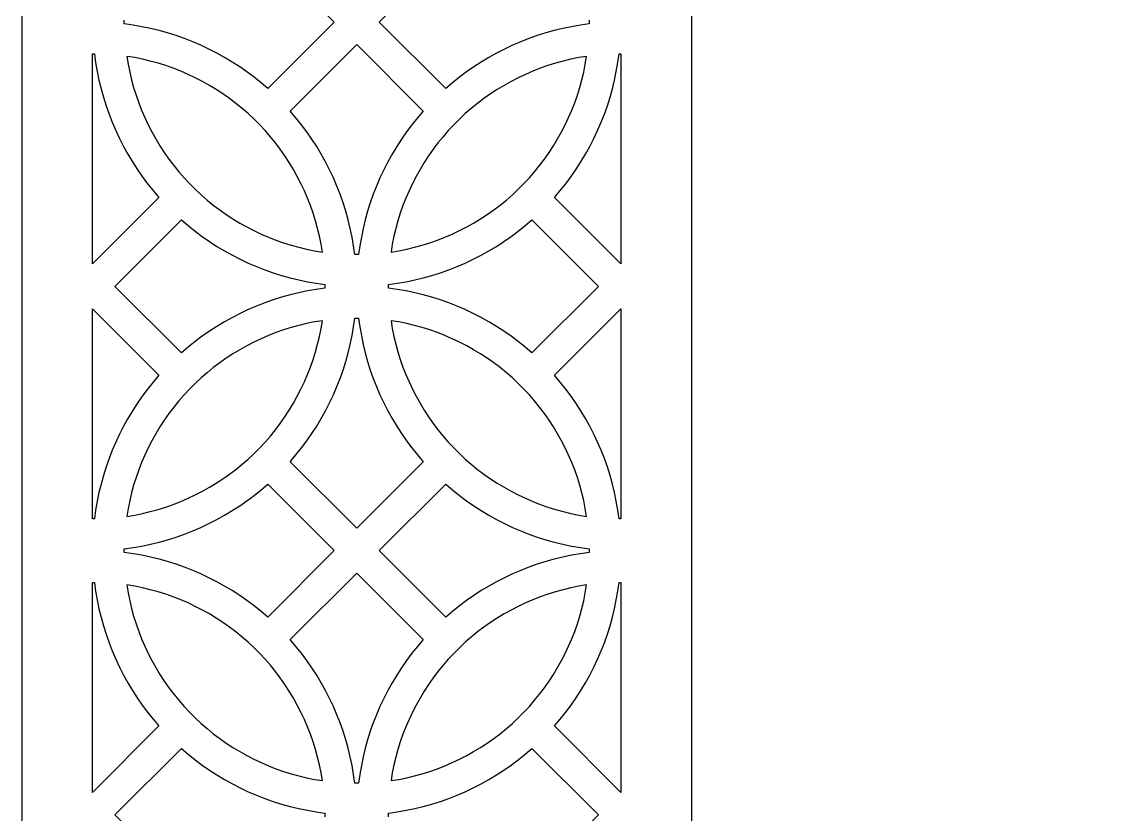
# Model space of a CAD drawing. Extents: x 0 to 625, y 0 to 1950.
# Drawn here: x 0 to 312.5, y 1220 to 1445 of the extents above; entities that cross this region are included whole.
import ezdxf

# ---------------------------------------------------------------- set-up
doc = ezdxf.new("R2010")
doc.units = 0
doc.layers.add('Default_Layer', color=1, linetype='CONTINUOUS')

msp = doc.modelspace()

# ---------------------------------------------------------------- linework, layer by layer
at = {"layer": 'Default_Layer'}
for points in [[(190, 1950), (190, 190), (625, 190), (625, 0), (0, 0), (0, 1950), (190, 1950)], [(113.88, 1419.76), (112.24, 1417.85), (110.66, 1415.88), (109.16, 1413.86), (107.72, 1411.79), (106.35, 1409.68), (105.05, 1407.52), (103.83, 1405.31), (102.68, 1403.07), (101.61, 1400.79), (100.61, 1398.48), (99.7, 1396.13), (98.86, 1393.75), (98.1, 1391.35), (97.42, 1388.92), (96.83, 1386.47), (96.32, 1384.01), (95.89, 1381.52), (95.54, 1379.03), (94.46, 1379.03), (94.11, 1381.52), (93.68, 1384.01), (93.17, 1386.47), (92.58, 1388.92), (91.9, 1391.35), (91.14, 1393.75), (90.31, 1396.13), (89.39, 1398.48), (88.39, 1400.79), (87.32, 1403.07), (86.17, 1405.31), (84.95, 1407.52), (83.65, 1409.68), (82.28, 1411.79), (80.85, 1413.86), (79.34, 1415.88), (77.76, 1417.85), (76.12, 1419.76), (95, 1438.64), (113.88, 1419.76)], [(20, 1376.39), (20, 1436), (20.54, 1435.99), (20.89, 1433.5), (21.32, 1431.02), (21.83, 1428.55), (22.42, 1426.1), (23.1, 1423.67), (23.86, 1421.27), (24.69, 1418.89), (25.61, 1416.55), (26.61, 1414.23), (27.68, 1411.95), (28.83, 1409.71), (30.05, 1407.51), (31.35, 1405.35), (32.72, 1403.23), (34.15, 1401.16), (35.66, 1399.14), (37.24, 1397.17), (38.88, 1395.26), (20, 1376.39)], [(85.26, 1379.75), (84.89, 1381.99), (84.44, 1384.22), (83.91, 1386.43), (83.31, 1388.62), (82.63, 1390.79), (81.88, 1392.93), (81.05, 1395.05), (80.15, 1397.14), (79.18, 1399.2), (78.14, 1401.22), (77.03, 1403.2), (75.86, 1405.14), (74.61, 1407.05), (73.3, 1408.91), (71.93, 1410.72), (70.5, 1412.48), (69.01, 1414.2), (67.46, 1415.86), (65.85, 1417.47), (64.19, 1419.02), (62.47, 1420.51), (60.71, 1421.94), (58.9, 1423.31), (57.04, 1424.62), (55.13, 1425.87), (53.19, 1427.04), (51.21, 1428.15), (49.18, 1429.19), (47.13, 1430.16), (45.04, 1431.06), (42.92, 1431.89), (40.78, 1432.64), (38.61, 1433.32), (36.42, 1433.92), (34.21, 1434.45), (31.98, 1434.9), (29.74, 1435.27), (30.11, 1433.03), (30.56, 1430.8), (31.09, 1428.59), (31.69, 1426.4), (32.37, 1424.23), (33.12, 1422.09), (33.95, 1419.97), (34.85, 1417.88), (35.82, 1415.83), (36.86, 1413.81), (37.97, 1411.82), (39.15, 1409.88), (40.39, 1407.97), (41.7, 1406.12), (43.07, 1404.3), (44.5, 1402.54), (45.99, 1400.82), (47.54, 1399.16), (49.15, 1397.56), (50.81, 1396), (52.53, 1394.51), (54.29, 1393.08), (56.11, 1391.71), (57.96, 1390.4), (59.87, 1389.16), (61.81, 1387.98), (63.8, 1386.87), (65.82, 1385.83), (67.87, 1384.86), (69.96, 1383.96), (72.08, 1383.14), (74.22, 1382.38), (76.39, 1381.7), (78.58, 1381.1), (80.79, 1380.57), (83.02, 1380.12), (85.26, 1379.75)], [(29.74, 1435.27), (30.11, 1433.03), (30.56, 1430.8), (31.09, 1428.59), (31.69, 1426.4), (32.37, 1424.23), (33.12, 1422.09), (33.95, 1419.97), (34.85, 1417.88), (35.82, 1415.83), (36.86, 1413.81), (37.97, 1411.82), (39.15, 1409.88), (40.39, 1407.97), (41.7, 1406.12), (43.07, 1404.3), (44.5, 1402.54), (45.99, 1400.82), (47.54, 1399.16), (49.15, 1397.56), (50.81, 1396), (52.53, 1394.51), (54.29, 1393.08), (56.11, 1391.71), (57.96, 1390.4), (59.87, 1389.16), (61.81, 1387.98), (63.8, 1386.87), (65.82, 1385.83), (67.87, 1384.86), (69.96, 1383.96), (72.08, 1383.14), (74.22, 1382.38), (76.39, 1381.7), (78.58, 1381.1), (80.79, 1380.57), (83.02, 1380.12), (85.26, 1379.75), (84.89, 1381.99), (84.44, 1384.22), (83.91, 1386.43), (83.31, 1388.62), (82.63, 1390.79), (81.88, 1392.93), (81.05, 1395.05), (80.15, 1397.14), (79.18, 1399.2), (78.14, 1401.22), (77.03, 1403.2), (75.86, 1405.14), (74.61, 1407.05), (73.3, 1408.91), (71.93, 1410.72), (70.5, 1412.48), (69.01, 1414.2), (67.46, 1415.86), (65.85, 1417.47), (64.19, 1419.02), (62.47, 1420.51), (60.71, 1421.94), (58.9, 1423.31), (57.04, 1424.62), (55.13, 1425.87), (53.19, 1427.04), (51.21, 1428.15), (49.18, 1429.19), (47.13, 1430.16), (45.04, 1431.06), (42.92, 1431.89), (40.78, 1432.64), (38.61, 1433.32), (36.42, 1433.92), (34.21, 1434.45), (31.98, 1434.9), (29.74, 1435.27)], [(160.26, 1435.27), (158.02, 1434.9), (155.79, 1434.45), (153.58, 1433.92), (151.39, 1433.32), (149.22, 1432.64), (147.08, 1431.89), (144.96, 1431.06), (142.87, 1430.16), (140.82, 1429.19), (138.8, 1428.15), (136.81, 1427.04), (134.87, 1425.87), (132.96, 1424.62), (131.11, 1423.31), (129.29, 1421.94), (127.53, 1420.51), (125.81, 1419.02), (124.15, 1417.47), (122.55, 1415.86), (120.99, 1414.2), (119.5, 1412.48), (118.07, 1410.72), (116.7, 1408.91), (115.39, 1407.05), (114.15, 1405.14), (112.97, 1403.2), (111.86, 1401.22), (110.82, 1399.2), (109.85, 1397.14), (108.95, 1395.05), (108.12, 1392.93), (107.37, 1390.79), (106.69, 1388.62), (106.09, 1386.43), (105.56, 1384.22), (105.11, 1381.99), (104.74, 1379.75), (106.98, 1380.12), (109.21, 1380.57), (111.42, 1381.1), (113.61, 1381.7), (115.78, 1382.38), (117.92, 1383.14), (120.04, 1383.96), (122.13, 1384.86), (124.18, 1385.83), (126.21, 1386.87), (128.19, 1387.98), (130.13, 1389.16), (132.04, 1390.4), (133.9, 1391.71), (135.71, 1393.08), (137.47, 1394.51), (139.19, 1396), (140.85, 1397.56), (142.46, 1399.16), (144.01, 1400.82), (145.5, 1402.54), (146.93, 1404.3), (148.3, 1406.12), (149.61, 1407.97), (150.86, 1409.88), (152.03, 1411.82), (153.14, 1413.81), (154.18, 1415.83), (155.15, 1417.88), (156.05, 1419.97), (156.88, 1422.09), (157.63, 1424.23), (158.31, 1426.4), (158.91, 1428.59), (159.44, 1430.8), (159.89, 1433.03), (160.26, 1435.27)], [(104.74, 1379.75), (106.98, 1380.12), (109.21, 1380.57), (111.42, 1381.1), (113.61, 1381.7), (115.78, 1382.38), (117.92, 1383.14), (120.04, 1383.96), (122.13, 1384.86), (124.18, 1385.83), (126.21, 1386.87), (128.19, 1387.98), (130.13, 1389.16), (132.04, 1390.4), (133.9, 1391.71), (135.71, 1393.08), (137.47, 1394.51), (139.19, 1396), (140.85, 1397.56), (142.46, 1399.16), (144.01, 1400.82), (145.5, 1402.54), (146.93, 1404.3), (148.3, 1406.12), (149.61, 1407.97), (150.86, 1409.88), (152.03, 1411.82), (153.14, 1413.81), (154.18, 1415.83), (155.15, 1417.88), (156.05, 1419.97), (156.88, 1422.09), (157.63, 1424.23), (158.31, 1426.4), (158.91, 1428.59), (159.44, 1430.8), (159.89, 1433.03), (160.26, 1435.27), (158.02, 1434.9), (155.79, 1434.45), (153.58, 1433.92), (151.39, 1433.32), (149.22, 1432.64), (147.08, 1431.89), (144.96, 1431.06), (142.87, 1430.16), (140.82, 1429.19), (138.8, 1428.15), (136.81, 1427.04), (134.87, 1425.87), (132.96, 1424.62), (131.11, 1423.31), (129.29, 1421.94), (127.53, 1420.51), (125.81, 1419.02), (124.15, 1417.47), (122.55, 1415.86), (120.99, 1414.2), (119.5, 1412.48), (118.07, 1410.72), (116.7, 1408.91), (115.39, 1407.05), (114.15, 1405.14), (112.97, 1403.2), (111.86, 1401.22), (110.82, 1399.2), (109.85, 1397.14), (108.95, 1395.05), (108.12, 1392.93), (107.37, 1390.79), (106.69, 1388.62), (106.09, 1386.43), (105.56, 1384.22), (105.11, 1381.99), (104.74, 1379.75)], [(170, 1436), (170, 1376.39), (151.13, 1395.26), (152.76, 1397.17), (154.34, 1399.14), (155.85, 1401.16), (157.29, 1403.23), (158.65, 1405.35), (159.95, 1407.51), (161.17, 1409.71), (162.32, 1411.95), (163.39, 1414.23), (164.39, 1416.55), (165.31, 1418.89), (166.14, 1421.27), (166.9, 1423.67), (167.58, 1426.1), (168.17, 1428.55), (168.68, 1431.02), (169.11, 1433.5), (169.46, 1435.99), (170, 1436)], [(45.25, 1351.13), (26.37, 1370.01), (45.25, 1388.89), (47.16, 1387.25), (49.13, 1385.67), (51.15, 1384.17), (53.22, 1382.73), (55.33, 1381.36), (57.49, 1380.06), (59.7, 1378.84), (61.94, 1377.69), (64.22, 1376.62), (66.54, 1375.62), (68.88, 1374.71), (71.26, 1373.87), (73.66, 1373.11), (76.09, 1372.43), (78.54, 1371.84), (81, 1371.33), (83.49, 1370.9), (85.98, 1370.55), (85.99, 1370.01), (85.98, 1369.47), (83.49, 1369.12), (81, 1368.69), (78.54, 1368.18), (76.09, 1367.59), (73.66, 1366.91), (71.26, 1366.15), (68.88, 1365.32), (66.54, 1364.4), (64.22, 1363.4), (61.94, 1362.33), (59.7, 1361.18), (57.49, 1359.96), (55.33, 1358.66), (53.22, 1357.29), (51.15, 1355.86), (49.13, 1354.35), (47.16, 1352.77), (45.25, 1351.13)], [(144.75, 1388.89), (163.63, 1370.01), (144.75, 1351.13), (142.84, 1352.77), (140.87, 1354.35), (138.85, 1355.86), (136.78, 1357.29), (134.67, 1358.66), (132.51, 1359.96), (130.3, 1361.18), (128.06, 1362.33), (125.78, 1363.4), (123.47, 1364.4), (121.12, 1365.32), (118.74, 1366.15), (116.34, 1366.91), (113.91, 1367.59), (111.46, 1368.18), (109, 1368.69), (106.51, 1369.12), (104.02, 1369.47), (104.02, 1370.01), (104.02, 1370.55), (106.51, 1370.9), (109, 1371.33), (111.46, 1371.84), (113.91, 1372.43), (116.34, 1373.11), (118.74, 1373.87), (121.12, 1374.71), (123.47, 1375.62), (125.78, 1376.62), (128.06, 1377.69), (130.3, 1378.84), (132.51, 1380.06), (134.67, 1381.36), (136.78, 1382.73), (138.85, 1384.17), (140.87, 1385.67), (142.84, 1387.25), (144.75, 1388.89)], [(20, 1304.02), (20, 1363.64), (38.88, 1344.76), (37.24, 1342.85), (35.66, 1340.88), (34.15, 1338.86), (32.72, 1336.79), (31.35, 1334.68), (30.05, 1332.52), (28.83, 1330.31), (27.68, 1328.07), (26.61, 1325.79), (25.61, 1323.48), (24.69, 1321.13), (23.86, 1318.75), (23.1, 1316.35), (22.42, 1313.92), (21.83, 1311.47), (21.32, 1309.01), (20.89, 1306.52), (20.54, 1304.03), (20, 1304.02)], [(170, 1363.64), (170, 1304.02), (169.46, 1304.03), (169.11, 1306.52), (168.68, 1309.01), (168.17, 1311.47), (167.58, 1313.92), (166.9, 1316.35), (166.14, 1318.75), (165.31, 1321.13), (164.39, 1323.48), (163.39, 1325.79), (162.32, 1328.07), (161.17, 1330.31), (159.95, 1332.52), (158.65, 1334.68), (157.29, 1336.79), (155.85, 1338.86), (154.34, 1340.88), (152.76, 1342.85), (151.13, 1344.76), (170, 1363.64)], [(29.74, 1304.75), (31.98, 1305.12), (34.21, 1305.57), (36.42, 1306.1), (38.61, 1306.7), (40.78, 1307.38), (42.92, 1308.13), (45.04, 1308.96), (47.13, 1309.86), (49.18, 1310.83), (51.21, 1311.87), (53.19, 1312.98), (55.13, 1314.16), (57.04, 1315.4), (58.9, 1316.71), (60.71, 1318.08), (62.47, 1319.51), (64.19, 1321), (65.85, 1322.55), (67.46, 1324.16), (69.01, 1325.82), (70.5, 1327.54), (71.93, 1329.3), (73.3, 1331.12), (74.61, 1332.97), (75.86, 1334.88), (77.03, 1336.82), (78.14, 1338.81), (79.18, 1340.83), (80.15, 1342.88), (81.05, 1344.97), (81.88, 1347.09), (82.63, 1349.23), (83.31, 1351.4), (83.91, 1353.59), (84.44, 1355.8), (84.89, 1358.03), (85.26, 1360.27), (83.02, 1359.9), (80.79, 1359.45), (78.58, 1358.92), (76.39, 1358.32), (74.22, 1357.64), (72.08, 1356.89), (69.96, 1356.06), (67.87, 1355.16), (65.82, 1354.19), (63.8, 1353.15), (61.81, 1352.04), (59.87, 1350.87), (57.96, 1349.62), (56.11, 1348.31), (54.29, 1346.94), (52.53, 1345.51), (50.81, 1344.02), (49.15, 1342.47), (47.54, 1340.86), (45.99, 1339.2), (44.5, 1337.48), (43.07, 1335.72), (41.7, 1333.91), (40.39, 1332.05), (39.15, 1330.14), (37.97, 1328.2), (36.86, 1326.22), (35.82, 1324.19), (34.85, 1322.14), (33.95, 1320.05), (33.12, 1317.93), (32.37, 1315.79), (31.69, 1313.62), (31.09, 1311.43), (30.56, 1309.22), (30.11, 1306.99), (29.74, 1304.75)], [(85.26, 1360.27), (83.02, 1359.9), (80.79, 1359.45), (78.58, 1358.92), (76.39, 1358.32), (74.22, 1357.64), (72.08, 1356.89), (69.96, 1356.06), (67.87, 1355.16), (65.82, 1354.19), (63.8, 1353.15), (61.81, 1352.04), (59.87, 1350.87), (57.96, 1349.62), (56.11, 1348.31), (54.29, 1346.94), (52.53, 1345.51), (50.81, 1344.02), (49.15, 1342.47), (47.54, 1340.86), (45.99, 1339.2), (44.5, 1337.48), (43.07, 1335.72), (41.7, 1333.91), (40.39, 1332.05), (39.15, 1330.14), (37.97, 1328.2), (36.86, 1326.22), (35.82, 1324.19), (34.85, 1322.14), (33.95, 1320.05), (33.12, 1317.93), (32.37, 1315.79), (31.69, 1313.62), (31.09, 1311.43), (30.56, 1309.22), (30.11, 1306.99), (29.74, 1304.75), (31.98, 1305.12), (34.21, 1305.57), (36.42, 1306.1), (38.61, 1306.7), (40.78, 1307.38), (42.92, 1308.13), (45.04, 1308.96), (47.13, 1309.86), (49.18, 1310.83), (51.21, 1311.87), (53.19, 1312.98), (55.13, 1314.16), (57.04, 1315.4), (58.9, 1316.71), (60.71, 1318.08), (62.47, 1319.51), (64.19, 1321), (65.85, 1322.55), (67.46, 1324.16), (69.01, 1325.82), (70.5, 1327.54), (71.93, 1329.3), (73.3, 1331.12), (74.61, 1332.97), (75.86, 1334.88), (77.03, 1336.82), (78.14, 1338.81), (79.18, 1340.83), (80.15, 1342.88), (81.05, 1344.97), (81.88, 1347.09), (82.63, 1349.23), (83.31, 1351.4), (83.91, 1353.59), (84.44, 1355.8), (84.89, 1358.03), (85.26, 1360.27)], [(113.88, 1320.26), (95, 1301.38), (76.12, 1320.26), (77.76, 1322.17), (79.34, 1324.14), (80.85, 1326.16), (82.28, 1328.23), (83.65, 1330.34), (84.95, 1332.51), (86.17, 1334.71), (87.32, 1336.95), (88.39, 1339.23), (89.39, 1341.55), (90.31, 1343.89), (91.14, 1346.27), (91.9, 1348.67), (92.58, 1351.1), (93.17, 1353.55), (93.68, 1356.02), (94.11, 1358.5), (94.46, 1360.99), (95.54, 1360.99), (95.89, 1358.5), (96.32, 1356.02), (96.83, 1353.55), (97.42, 1351.1), (98.1, 1348.67), (98.86, 1346.27), (99.7, 1343.89), (100.61, 1341.55), (101.61, 1339.23), (102.68, 1336.95), (103.83, 1334.71), (105.05, 1332.51), (106.35, 1330.34), (107.72, 1328.23), (109.16, 1326.16), (110.66, 1324.14), (112.24, 1322.17), (113.88, 1320.26)], [(104.74, 1360.27), (105.11, 1358.03), (105.56, 1355.8), (106.09, 1353.59), (106.69, 1351.4), (107.37, 1349.23), (108.12, 1347.09), (108.95, 1344.97), (109.85, 1342.88), (110.82, 1340.83), (111.86, 1338.81), (112.97, 1336.82), (114.15, 1334.88), (115.39, 1332.97), (116.7, 1331.12), (118.07, 1329.3), (119.5, 1327.54), (120.99, 1325.82), (122.55, 1324.16), (124.15, 1322.55), (125.81, 1321), (127.53, 1319.51), (129.29, 1318.08), (131.11, 1316.71), (132.96, 1315.4), (134.87, 1314.16), (136.81, 1312.98), (138.8, 1311.87), (140.82, 1310.83), (142.87, 1309.86), (144.96, 1308.96), (147.08, 1308.13), (149.22, 1307.38), (151.39, 1306.7), (153.58, 1306.1), (155.79, 1305.57), (158.02, 1305.12), (160.26, 1304.75), (159.89, 1306.99), (159.44, 1309.22), (158.91, 1311.43), (158.31, 1313.62), (157.63, 1315.79), (156.88, 1317.93), (156.05, 1320.05), (155.15, 1322.14), (154.18, 1324.19), (153.14, 1326.22), (152.03, 1328.2), (150.86, 1330.14), (149.61, 1332.05), (148.3, 1333.91), (146.93, 1335.72), (145.5, 1337.48), (144.01, 1339.2), (142.46, 1340.86), (140.85, 1342.47), (139.19, 1344.02), (137.47, 1345.51), (135.71, 1346.94), (133.9, 1348.31), (132.04, 1349.62), (130.13, 1350.87), (128.19, 1352.04), (126.21, 1353.15), (124.18, 1354.19), (122.13, 1355.16), (120.04, 1356.06), (117.92, 1356.89), (115.78, 1357.64), (113.61, 1358.32), (111.42, 1358.92), (109.21, 1359.45), (106.98, 1359.9), (104.74, 1360.27)], [(160.26, 1304.75), (159.89, 1306.99), (159.44, 1309.22), (158.91, 1311.43), (158.31, 1313.62), (157.63, 1315.79), (156.88, 1317.93), (156.05, 1320.05), (155.15, 1322.14), (154.18, 1324.19), (153.14, 1326.22), (152.03, 1328.2), (150.86, 1330.14), (149.61, 1332.05), (148.3, 1333.91), (146.93, 1335.72), (145.5, 1337.48), (144.01, 1339.2), (142.46, 1340.86), (140.85, 1342.47), (139.19, 1344.02), (137.47, 1345.51), (135.71, 1346.94), (133.9, 1348.31), (132.04, 1349.62), (130.13, 1350.87), (128.19, 1352.04), (126.21, 1353.15), (124.18, 1354.19), (122.13, 1355.16), (120.04, 1356.06), (117.92, 1356.89), (115.78, 1357.64), (113.61, 1358.32), (111.42, 1358.92), (109.21, 1359.45), (106.98, 1359.9), (104.74, 1360.27), (105.11, 1358.03), (105.56, 1355.8), (106.09, 1353.59), (106.69, 1351.4), (107.37, 1349.23), (108.12, 1347.09), (108.95, 1344.97), (109.85, 1342.88), (110.82, 1340.83), (111.86, 1338.81), (112.97, 1336.82), (114.15, 1334.88), (115.39, 1332.97), (116.7, 1331.12), (118.07, 1329.3), (119.5, 1327.54), (120.99, 1325.82), (122.55, 1324.16), (124.15, 1322.55), (125.81, 1321), (127.53, 1319.51), (129.29, 1318.08), (131.11, 1316.71), (132.96, 1315.4), (134.87, 1314.16), (136.81, 1312.98), (138.8, 1311.87), (140.82, 1310.83), (142.87, 1309.86), (144.96, 1308.96), (147.08, 1308.13), (149.22, 1307.38), (151.39, 1306.7), (153.58, 1306.1), (155.79, 1305.57), (158.02, 1305.12), (160.26, 1304.75)], [(69.75, 1276.13), (67.84, 1277.77), (65.87, 1279.35), (63.85, 1280.86), (61.78, 1282.29), (59.67, 1283.66), (57.51, 1284.96), (55.3, 1286.18), (53.06, 1287.33), (50.78, 1288.4), (48.47, 1289.4), (46.12, 1290.32), (43.74, 1291.15), (41.34, 1291.91), (38.91, 1292.59), (36.46, 1293.18), (34, 1293.69), (31.51, 1294.12), (29.02, 1294.47), (29.02, 1295.55), (31.51, 1295.9), (34, 1296.33), (36.46, 1296.84), (38.91, 1297.43), (41.34, 1298.11), (43.74, 1298.87), (46.12, 1299.7), (48.47, 1300.62), (50.78, 1301.62), (53.06, 1302.69), (55.3, 1303.84), (57.51, 1305.06), (59.67, 1306.36), (61.78, 1307.73), (63.85, 1309.17), (65.87, 1310.67), (67.84, 1312.25), (69.75, 1313.89), (88.63, 1295.01), (69.75, 1276.13)], [(120.25, 1276.13), (101.37, 1295.01), (120.25, 1313.89), (122.16, 1312.25), (124.13, 1310.67), (126.15, 1309.17), (128.22, 1307.73), (130.33, 1306.36), (132.5, 1305.06), (134.7, 1303.84), (136.94, 1302.69), (139.22, 1301.62), (141.54, 1300.62), (143.88, 1299.7), (146.26, 1298.87), (148.66, 1298.11), (151.09, 1297.43), (153.54, 1296.84), (156.01, 1296.33), (158.49, 1295.9), (160.98, 1295.55), (160.98, 1294.47), (158.49, 1294.12), (156.01, 1293.69), (153.54, 1293.18), (151.09, 1292.59), (148.66, 1291.91), (146.26, 1291.15), (143.88, 1290.32), (141.54, 1289.4), (139.22, 1288.4), (136.94, 1287.33), (134.7, 1286.18), (132.5, 1284.96), (130.33, 1283.66), (128.22, 1282.29), (126.15, 1280.86), (124.13, 1279.35), (122.16, 1277.77), (120.25, 1276.13)], [(113.88, 1269.76), (112.24, 1267.85), (110.66, 1265.88), (109.16, 1263.86), (107.72, 1261.79), (106.35, 1259.68), (105.05, 1257.52), (103.83, 1255.31), (102.68, 1253.07), (101.61, 1250.79), (100.61, 1248.47), (99.7, 1246.13), (98.86, 1243.75), (98.1, 1241.35), (97.42, 1238.92), (96.83, 1236.47), (96.32, 1234.01), (95.89, 1231.52), (95.54, 1229.03), (94.46, 1229.03), (94.11, 1231.52), (93.68, 1234.01), (93.17, 1236.47), (92.58, 1238.92), (91.9, 1241.35), (91.14, 1243.75), (90.31, 1246.13), (89.39, 1248.47), (88.39, 1250.79), (87.32, 1253.07), (86.17, 1255.31), (84.95, 1257.52), (83.65, 1259.68), (82.28, 1261.79), (80.85, 1263.86), (79.34, 1265.88), (77.76, 1267.85), (76.12, 1269.76), (95, 1288.64), (113.88, 1269.76)], [(20, 1226.38), (20, 1286), (20.54, 1285.99), (20.89, 1283.5), (21.32, 1281.01), (21.83, 1278.55), (22.42, 1276.1), (23.1, 1273.67), (23.86, 1271.27), (24.69, 1268.89), (25.61, 1266.55), (26.61, 1264.23), (27.68, 1261.95), (28.83, 1259.71), (30.05, 1257.5), (31.35, 1255.34), (32.72, 1253.23), (34.15, 1251.16), (35.66, 1249.14), (37.24, 1247.17), (38.88, 1245.26), (20, 1226.38)], [(85.26, 1229.75), (84.89, 1231.99), (84.44, 1234.22), (83.91, 1236.43), (83.31, 1238.62), (82.63, 1240.79), (81.88, 1242.93), (81.05, 1245.05), (80.15, 1247.14), (79.18, 1249.19), (78.14, 1251.21), (77.03, 1253.2), (75.86, 1255.14), (74.61, 1257.05), (73.3, 1258.91), (71.93, 1260.72), (70.5, 1262.48), (69.01, 1264.2), (67.46, 1265.86), (65.85, 1267.47), (64.19, 1269.02), (62.47, 1270.51), (60.71, 1271.94), (58.9, 1273.31), (57.04, 1274.62), (55.13, 1275.86), (53.19, 1277.04), (51.21, 1278.15), (49.18, 1279.19), (47.13, 1280.16), (45.04, 1281.06), (42.92, 1281.89), (40.78, 1282.64), (38.61, 1283.32), (36.42, 1283.92), (34.21, 1284.45), (31.98, 1284.9), (29.74, 1285.27), (30.11, 1283.03), (30.56, 1280.8), (31.09, 1278.59), (31.69, 1276.4), (32.37, 1274.23), (33.12, 1272.09), (33.95, 1269.97), (34.85, 1267.88), (35.82, 1265.83), (36.86, 1263.81), (37.97, 1261.82), (39.15, 1259.88), (40.39, 1257.97), (41.7, 1256.11), (43.07, 1254.3), (44.5, 1252.54), (45.99, 1250.82), (47.54, 1249.16), (49.15, 1247.55), (50.81, 1246), (52.53, 1244.51), (54.29, 1243.08), (56.11, 1241.71), (57.96, 1240.4), (59.87, 1239.16), (61.81, 1237.98), (63.8, 1236.87), (65.82, 1235.83), (67.87, 1234.86), (69.96, 1233.96), (72.08, 1233.13), (74.22, 1232.38), (76.39, 1231.7), (78.58, 1231.1), (80.79, 1230.57), (83.02, 1230.12), (85.26, 1229.75)], [(29.74, 1285.27), (30.11, 1283.03), (30.56, 1280.8), (31.09, 1278.59), (31.69, 1276.4), (32.37, 1274.23), (33.12, 1272.09), (33.95, 1269.97), (34.85, 1267.88), (35.82, 1265.83), (36.86, 1263.81), (37.97, 1261.82), (39.15, 1259.88), (40.39, 1257.97), (41.7, 1256.11), (43.07, 1254.3), (44.5, 1252.54), (45.99, 1250.82), (47.54, 1249.16), (49.15, 1247.55), (50.81, 1246), (52.53, 1244.51), (54.29, 1243.08), (56.11, 1241.71), (57.96, 1240.4), (59.87, 1239.16), (61.81, 1237.98), (63.8, 1236.87), (65.82, 1235.83), (67.87, 1234.86), (69.96, 1233.96), (72.08, 1233.13), (74.22, 1232.38), (76.39, 1231.7), (78.58, 1231.1), (80.79, 1230.57), (83.02, 1230.12), (85.26, 1229.75), (84.89, 1231.99), (84.44, 1234.22), (83.91, 1236.43), (83.31, 1238.62), (82.63, 1240.79), (81.88, 1242.93), (81.05, 1245.05), (80.15, 1247.14), (79.18, 1249.19), (78.14, 1251.21), (77.03, 1253.2), (75.86, 1255.14), (74.61, 1257.05), (73.3, 1258.91), (71.93, 1260.72), (70.5, 1262.48), (69.01, 1264.2), (67.46, 1265.86), (65.85, 1267.47), (64.19, 1269.02), (62.47, 1270.51), (60.71, 1271.94), (58.9, 1273.31), (57.04, 1274.62), (55.13, 1275.86), (53.19, 1277.04), (51.21, 1278.15), (49.18, 1279.19), (47.13, 1280.16), (45.04, 1281.06), (42.92, 1281.89), (40.78, 1282.64), (38.61, 1283.32), (36.42, 1283.92), (34.21, 1284.45), (31.98, 1284.9), (29.74, 1285.27)], [(160.26, 1285.27), (158.02, 1284.9), (155.79, 1284.45), (153.58, 1283.92), (151.39, 1283.32), (149.22, 1282.64), (147.08, 1281.89), (144.96, 1281.06), (142.87, 1280.16), (140.82, 1279.19), (138.8, 1278.15), (136.81, 1277.04), (134.87, 1275.86), (132.96, 1274.62), (131.11, 1273.31), (129.29, 1271.94), (127.53, 1270.51), (125.81, 1269.02), (124.15, 1267.47), (122.55, 1265.86), (120.99, 1264.2), (119.5, 1262.48), (118.07, 1260.72), (116.7, 1258.91), (115.39, 1257.05), (114.15, 1255.14), (112.97, 1253.2), (111.86, 1251.21), (110.82, 1249.19), (109.85, 1247.14), (108.95, 1245.05), (108.12, 1242.93), (107.37, 1240.79), (106.69, 1238.62), (106.09, 1236.43), (105.56, 1234.22), (105.11, 1231.99), (104.74, 1229.75), (106.98, 1230.12), (109.21, 1230.57), (111.42, 1231.1), (113.61, 1231.7), (115.78, 1232.38), (117.92, 1233.13), (120.04, 1233.96), (122.13, 1234.86), (124.18, 1235.83), (126.21, 1236.87), (128.19, 1237.98), (130.13, 1239.16), (132.04, 1240.4), (133.9, 1241.71), (135.71, 1243.08), (137.47, 1244.51), (139.19, 1246), (140.85, 1247.55), (142.46, 1249.16), (144.01, 1250.82), (145.5, 1252.54), (146.93, 1254.3), (148.3, 1256.11), (149.61, 1257.97), (150.86, 1259.88), (152.03, 1261.82), (153.14, 1263.81), (154.18, 1265.83), (155.15, 1267.88), (156.05, 1269.97), (156.88, 1272.09), (157.63, 1274.23), (158.31, 1276.4), (158.91, 1278.59), (159.44, 1280.8), (159.89, 1283.03), (160.26, 1285.27)], [(104.74, 1229.75), (106.98, 1230.12), (109.21, 1230.57), (111.42, 1231.1), (113.61, 1231.7), (115.78, 1232.38), (117.92, 1233.13), (120.04, 1233.96), (122.13, 1234.86), (124.18, 1235.83), (126.21, 1236.87), (128.19, 1237.98), (130.13, 1239.16), (132.04, 1240.4), (133.9, 1241.71), (135.71, 1243.08), (137.47, 1244.51), (139.19, 1246), (140.85, 1247.55), (142.46, 1249.16), (144.01, 1250.82), (145.5, 1252.54), (146.93, 1254.3), (148.3, 1256.11), (149.61, 1257.97), (150.86, 1259.88), (152.03, 1261.82), (153.14, 1263.81), (154.18, 1265.83), (155.15, 1267.88), (156.05, 1269.97), (156.88, 1272.09), (157.63, 1274.23), (158.31, 1276.4), (158.91, 1278.59), (159.44, 1280.8), (159.89, 1283.03), (160.26, 1285.27), (158.02, 1284.9), (155.79, 1284.45), (153.58, 1283.92), (151.39, 1283.32), (149.22, 1282.64), (147.08, 1281.89), (144.96, 1281.06), (142.87, 1280.16), (140.82, 1279.19), (138.8, 1278.15), (136.81, 1277.04), (134.87, 1275.86), (132.96, 1274.62), (131.11, 1273.31), (129.29, 1271.94), (127.53, 1270.51), (125.81, 1269.02), (124.15, 1267.47), (122.55, 1265.86), (120.99, 1264.2), (119.5, 1262.48), (118.07, 1260.72), (116.7, 1258.91), (115.39, 1257.05), (114.15, 1255.14), (112.97, 1253.2), (111.86, 1251.21), (110.82, 1249.19), (109.85, 1247.14), (108.95, 1245.05), (108.12, 1242.93), (107.37, 1240.79), (106.69, 1238.62), (106.09, 1236.43), (105.56, 1234.22), (105.11, 1231.99), (104.74, 1229.75)], [(170, 1286), (170, 1226.39), (151.13, 1245.26), (152.76, 1247.17), (154.34, 1249.14), (155.85, 1251.16), (157.29, 1253.23), (158.65, 1255.34), (159.95, 1257.5), (161.17, 1259.71), (162.32, 1261.95), (163.39, 1264.23), (164.39, 1266.55), (165.31, 1268.89), (166.14, 1271.27), (166.9, 1273.67), (167.58, 1276.1), (168.17, 1278.55), (168.68, 1281.01), (169.11, 1283.5), (169.46, 1285.99), (170, 1286)]]:
    msp.add_lwpolyline(points, close=True, dxfattribs=at)
for points in [[(69.75, 1463.89), (88.63, 1445.01), (69.75, 1426.14), (69.75, 1426.14), (67.84, 1427.78), (65.87, 1429.35), (63.85, 1430.86), (61.78, 1432.3), (59.67, 1433.66), (57.51, 1434.96), (55.3, 1436.18), (53.06, 1437.33), (50.78, 1438.4), (48.47, 1439.4), (46.12, 1440.32), (43.74, 1441.15), (41.34, 1441.91), (38.91, 1442.59), (36.46, 1443.18), (34, 1443.69), (31.51, 1444.12), (29.02, 1444.47), (29.02, 1445.56)], [(160.98, 1445.56), (160.98, 1444.47), (158.49, 1444.12), (156.01, 1443.69), (153.54, 1443.18), (151.09, 1442.59), (148.66, 1441.91), (146.26, 1441.15), (143.88, 1440.32), (141.54, 1439.4), (139.22, 1438.4), (136.94, 1437.33), (134.7, 1436.18), (132.5, 1434.96), (130.33, 1433.66), (128.22, 1432.3), (126.15, 1430.86), (124.13, 1429.35), (122.16, 1427.78), (120.25, 1426.14), (120.25, 1426.14), (101.37, 1445.01), (120.25, 1463.89)], [(45.25, 1201.13), (26.37, 1220.01), (45.25, 1238.89), (47.16, 1237.25), (49.13, 1235.67), (51.15, 1234.16), (53.22, 1232.73), (55.33, 1231.36), (57.49, 1230.06), (59.7, 1228.84), (61.94, 1227.69), (64.22, 1226.62), (66.54, 1225.62), (68.88, 1224.7), (71.26, 1223.87), (73.66, 1223.11), (76.09, 1222.43), (78.54, 1221.84), (81, 1221.33), (83.49, 1220.9), (85.98, 1220.55), (85.99, 1220.01), (85.98, 1219.47)], [(104.02, 1219.47), (104.02, 1220.01), (104.02, 1220.55), (106.51, 1220.9), (109, 1221.33), (111.46, 1221.84), (113.91, 1222.43), (116.34, 1223.11), (118.74, 1223.87), (121.12, 1224.7), (123.47, 1225.62), (125.78, 1226.62), (128.06, 1227.69), (130.3, 1228.84), (132.51, 1230.06), (134.67, 1231.36), (136.78, 1232.73), (138.85, 1234.16), (140.87, 1235.67), (142.84, 1237.25), (144.75, 1238.89), (144.75, 1238.89), (163.63, 1220.01), (144.75, 1201.13)]]:
    msp.add_lwpolyline(points, dxfattribs=at)

doc.saveas('drawing.dxf')
